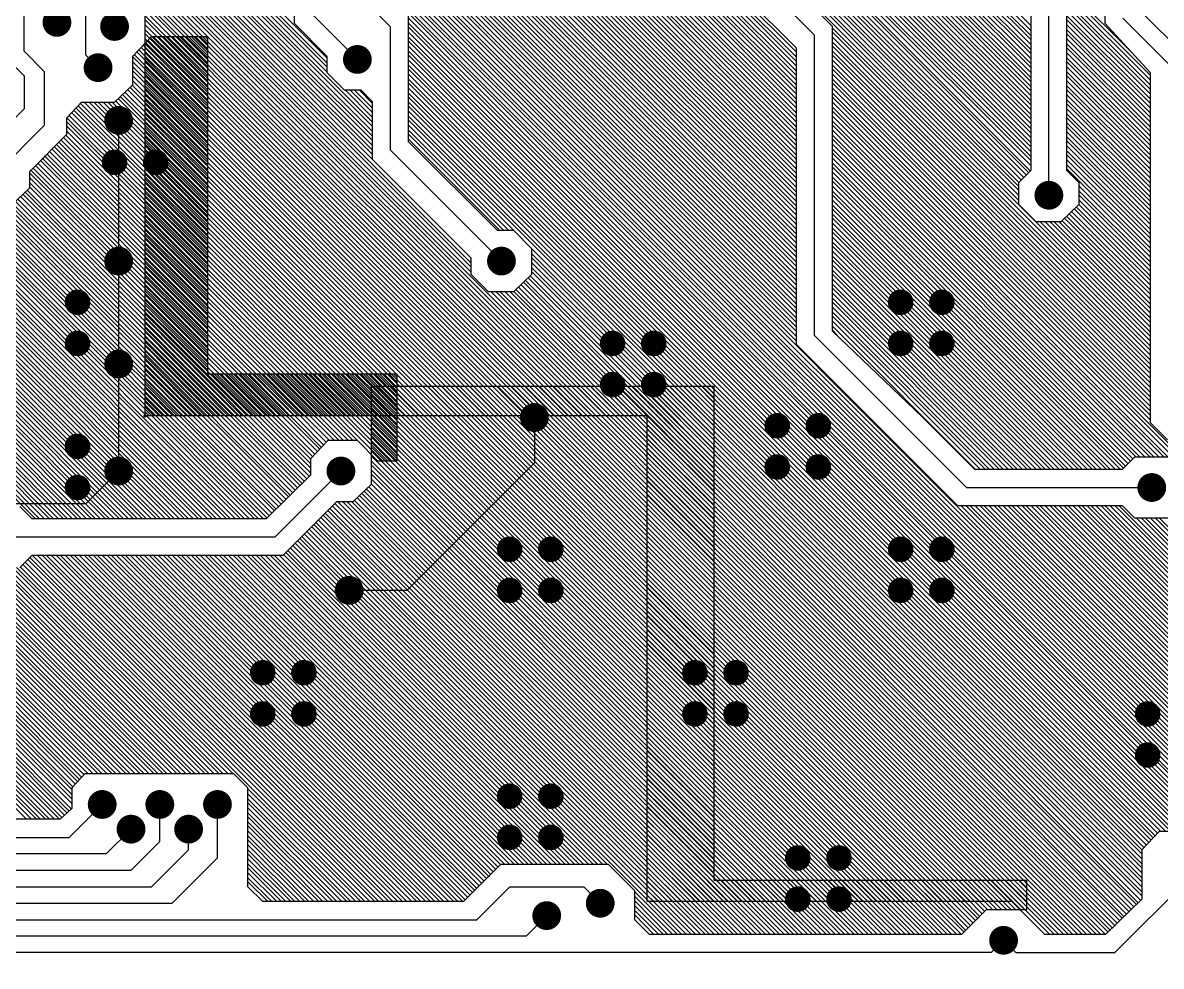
# Model space of a CAD drawing. Extents: x 295 to 953, y 10 to 290.
# Drawn here: x 774.6 to 832.5, y 114.5 to 162.5 of the extents above; entities that cross this region are included whole.
import ezdxf

# ---------------------------------------------------------------- set-up
doc = ezdxf.new("R2010")
doc.units = 0
doc.header["$LTSCALE"] = 5
doc.header["$MEASUREMENT"] = 0
doc.layers.get('0').update_dxf_attribs({"linetype": 'CONTINUOUS', "lineweight": 25})
doc.layers.add('ART02_PHO', color=2, linetype='CONTINUOUS')

msp = doc.modelspace()

# ---------------------------------------------------------------- linework, layer by layer
for points, const_width in [([(776.667, 162.533, -1), (775.933, 162.533, -1)], 0.733), ([(779.6, 162.324, -1), (778.867, 162.324, -1)], 0.733), ([(791.964, 160.648, -1), (791.23, 160.648, -1)], 0.733), ([(778.762, 160.228, -1), (778.029, 160.228, -1)], 0.733), ([(779.81, 157.546, -1), (779.077, 157.546, -1)], 0.733), ([(779.558, 155.409, -1), (778.909, 155.409, -1)], 0.65), ([(781.654, 155.409, -1), (781.004, 155.409, -1)], 0.65), ([(827.168, 153.732, -1), (826.435, 153.732, -1)], 0.733), ([(779.81, 150.38, -1), (779.077, 150.38, -1)], 0.733), ([(799.298, 150.38, -1), (798.565, 150.38, -1)], 0.733), ([(777.673, 148.284, -1), (777.023, 148.284, -1)], 0.65), ([(819.583, 148.284, -1), (818.933, 148.284, -1)], 0.65), ([(821.678, 148.284, -1), (821.028, 148.284, -1)], 0.65), ([(777.673, 146.189, -1), (777.023, 146.189, -1)], 0.65), ([(804.914, 146.189, -1), (804.264, 146.189, -1)], 0.65), ([(807.01, 146.189, -1), (806.36, 146.189, -1)], 0.65), ([(819.583, 146.189, -1), (818.933, 146.189, -1)], 0.65), ([(821.678, 146.189, -1), (821.028, 146.189, -1)], 0.65), ([(779.81, 145.141, -1), (779.077, 145.141, -1)], 0.733), ([(804.914, 144.093, -1), (804.264, 144.093, -1)], 0.65), ([(807.01, 144.093, -1), (806.36, 144.093, -1)], 0.65), ([(800.974, 142.417, -1), (800.241, 142.417, -1)], 0.733), ([(813.296, 141.998, -1), (812.646, 141.998, -1)], 0.65), ([(815.392, 141.998, -1), (814.742, 141.998, -1)], 0.65), ([(780.826, 142.501, -1), (780.742, 142.501, -1)], 0.0838), ([(777.673, 140.95, -1), (777.023, 140.95, -1)], 0.65), ([(779.81, 139.693, -1), (779.077, 139.693, -1)], 0.733), ([(791.126, 139.693, -1), (790.392, 139.693, -1)], 0.733), ([(813.296, 139.902, -1), (812.646, 139.902, -1)], 0.65), ([(815.392, 139.902, -1), (814.742, 139.902, -1)], 0.65), ([(790.885, 139.693, -1), (790.633, 139.693, -1)], 0.251), ([(777.673, 138.854, -1), (777.023, 138.854, -1)], 0.65), ([(832.407, 138.854, -1), (831.674, 138.854, -1)], 0.733), ([(799.675, 135.711, -1), (799.026, 135.711, -1)], 0.65), ([(801.771, 135.711, -1), (801.121, 135.711, -1)], 0.65), ([(819.583, 135.711, -1), (818.933, 135.711, -1)], 0.65), ([(821.678, 135.711, -1), (821.028, 135.711, -1)], 0.65), ([(791.545, 133.616, -1), (790.811, 133.616, -1)], 0.733), ([(799.675, 133.616, -1), (799.026, 133.616, -1)], 0.65), ([(801.771, 133.616, -1), (801.121, 133.616, -1)], 0.65), ([(819.583, 133.616, -1), (818.933, 133.616, -1)], 0.65), ([(821.678, 133.616, -1), (821.028, 133.616, -1)], 0.65), ([(787.102, 129.425, -1), (786.453, 129.425, -1)], 0.65), ([(789.198, 129.425, -1), (788.548, 129.425, -1)], 0.65), ([(809.105, 129.425, -1), (808.455, 129.425, -1)], 0.65), ([(811.201, 129.425, -1), (810.551, 129.425, -1)], 0.65), ([(787.102, 127.329, -1), (786.453, 127.329, -1)], 0.65), ([(789.198, 127.329, -1), (788.548, 127.329, -1)], 0.65), ([(809.105, 127.329, -1), (808.455, 127.329, -1)], 0.65), ([(811.201, 127.329, -1), (810.551, 127.329, -1)], 0.65), ([(832.156, 127.329, -1), (831.506, 127.329, -1)], 0.65), ([(832.156, 125.234, -1), (831.506, 125.234, -1)], 0.65), ([(799.675, 123.138, -1), (799.026, 123.138, -1)], 0.65), ([(801.771, 123.138, -1), (801.121, 123.138, -1)], 0.65), ([(778.972, 122.719, -1), (778.238, 122.719, -1)], 0.733), ([(781.905, 122.719, -1), (781.172, 122.719, -1)], 0.733), ([(784.839, 122.719, -1), (784.106, 122.719, -1)], 0.733), ([(780.439, 121.462, -1), (779.705, 121.462, -1)], 0.733), ([(783.372, 121.462, -1), (782.639, 121.462, -1)], 0.733), ([(799.675, 121.043, -1), (799.026, 121.043, -1)], 0.65), ([(801.771, 121.043, -1), (801.121, 121.043, -1)], 0.65), ([(814.344, 119.995, -1), (813.694, 119.995, -1)], 0.65), ([(816.439, 119.995, -1), (815.79, 119.995, -1)], 0.65), ([(804.327, 117.69, -1), (803.594, 117.69, -1)], 0.733), ([(814.344, 117.899, -1), (813.694, 117.899, -1)], 0.65), ([(816.439, 117.899, -1), (815.79, 117.899, -1)], 0.65), ([(801.603, 117.061, -1), (800.87, 117.061, -1)], 0.733), ([(824.863, 115.804, -1), (824.13, 115.804, -1)], 0.733)]:
    msp.add_lwpolyline(points, format="xyb", close=True, dxfattribs=dict(const_width=const_width))
at = {"layer": 'ART02_PHO', "color": 7}
for p, q in [((813.935, 158.636), (786.861, 185.71)), ((813.935, 158.887), (787.113, 185.71)), ((813.935, 159.139), (787.364, 185.71)), ((813.935, 159.348), (787.574, 185.71)), ((813.935, 159.6), (787.825, 185.71)), ((813.935, 159.851), (788.077, 185.71)), ((813.935, 160.061), (788.286, 185.71)), ((813.935, 160.312), (788.538, 185.71)), ((813.935, 160.564), (788.789, 185.71)), ((813.935, 160.773), (788.999, 185.71)), ((813.935, 161.025), (790.507, 184.452)), ((829.651, 179.256), (829.651, 162.492)), ((813.935, 158.426), (795.872, 176.49)), ((813.935, 158.175), (795.872, 176.238)), ((813.935, 157.923), (795.872, 175.987)), ((813.935, 157.714), (795.872, 175.777)), ((813.935, 157.001), (795.746, 175.148)), ((813.935, 157.462), (795.872, 175.526)), ((813.935, 157.211), (795.872, 175.274)), ((825.88, 162.366), (813.055, 175.19)), ((813.935, 155.786), (795.159, 174.562)), ((813.935, 156.037), (795.285, 174.687)), ((813.935, 156.289), (795.411, 174.813)), ((813.935, 156.498), (795.495, 174.939)), ((813.935, 156.75), (795.62, 175.023)), ((825.88, 162.114), (813.055, 174.939)), ((825.88, 161.863), (813.055, 174.687)), ((825.88, 161.653), (813.055, 174.478)), ((813.935, 152.266), (792.226, 173.933)), ((813.935, 152.475), (792.352, 174.059)), ((813.935, 152.727), (792.477, 174.184)), ((813.935, 152.978), (792.561, 174.31)), ((813.935, 153.188), (792.729, 174.394)), ((813.935, 153.439), (792.98, 174.394)), ((813.935, 153.69), (793.19, 174.394)), ((813.935, 153.9), (793.441, 174.394)), ((813.935, 154.151), (793.693, 174.394)), ((813.935, 154.403), (793.902, 174.394)), ((813.935, 154.613), (794.154, 174.394)), ((813.935, 154.864), (794.405, 174.394)), ((813.935, 155.074), (794.615, 174.394)), ((813.935, 155.325), (794.866, 174.394)), ((813.935, 155.576), (795.034, 174.436)), ((825.88, 161.402), (813.055, 174.226)), ((825.88, 161.15), (813.055, 173.975)), ((813.935, 152.014), (792.1, 173.807)), ((813.935, 151.763), (792.1, 173.598)), ((813.935, 151.553), (792.1, 173.388)), ((825.88, 160.941), (813.055, 173.765)), ((825.88, 160.689), (813.055, 173.514)), ((813.935, 151.302), (792.1, 173.137)), ((813.935, 151.05), (792.1, 172.885)), ((825.88, 160.438), (813.055, 173.262)), ((825.88, 160.228), (813.055, 173.053)), ((825.88, 159.977), (813.055, 172.801)), ((813.935, 150.841), (792.1, 172.676)), ((813.935, 150.589), (792.1, 172.424)), ((813.935, 150.338), (792.1, 172.173)), ((825.88, 159.726), (813.055, 172.55)), ((825.88, 159.516), (813.055, 172.34)), ((790.046, 160.731), (779.108, 171.67)), ((813.935, 150.128), (792.1, 171.963)), ((813.935, 149.877), (792.1, 171.712)), ((825.88, 159.265), (813.055, 172.089)), ((825.88, 159.055), (813.055, 171.879)), ((825.88, 158.804), (813.055, 171.628)), ((790.046, 160.48), (779.108, 171.418)), ((790.046, 160.27), (779.108, 171.209)), ((813.935, 149.625), (792.1, 171.46)), ((813.935, 149.416), (792.1, 171.251)), ((813.935, 149.164), (792.1, 170.999)), ((825.88, 158.552), (813.055, 171.377)), ((825.88, 158.342), (813.055, 171.167)), ((790.046, 160.019), (779.108, 170.957)), ((792.352, 157.462), (779.108, 170.706)), ((792.352, 157.253), (779.108, 170.496)), ((813.935, 148.913), (792.1, 170.748)), ((813.935, 148.703), (792.1, 170.538)), ((825.88, 158.091), (813.055, 170.915)), ((825.88, 157.84), (813.055, 170.664)), ((825.88, 157.63), (813.055, 170.454)), ((792.352, 157.001), (779.108, 170.245)), ((792.352, 156.75), (779.108, 169.993)), ((813.935, 148.452), (792.1, 170.287)), ((813.935, 148.2), (792.1, 170.035)), ((825.88, 157.379), (813.055, 170.203)), ((825.88, 157.127), (813.055, 169.952)), ((827.724, 154.99), (827.724, 169.868)), ((792.352, 156.54), (779.108, 169.784)), ((792.352, 156.289), (779.108, 169.532)), ((792.352, 156.037), (779.108, 169.281)), ((813.935, 147.991), (792.1, 169.826)), ((813.935, 147.739), (792.1, 169.574)), ((813.935, 147.488), (792.1, 169.323)), ((825.88, 156.918), (813.055, 169.742)), ((825.88, 156.666), (813.055, 169.491)), ((826.802, 153.732), (826.802, 169.449)), ((792.352, 155.828), (779.108, 169.071)), ((792.352, 155.576), (779.108, 168.82)), ((813.935, 147.278), (792.1, 169.113)), ((813.935, 147.027), (792.1, 168.862)), ((825.88, 156.415), (813.055, 169.239)), ((825.88, 156.205), (813.055, 169.03)), ((825.88, 155.954), (813.055, 168.778)), ((825.88, 168.778), (825.88, 154.99)), ((797.381, 150.296), (779.108, 168.569)), ((797.381, 150.086), (779.108, 168.359)), ((797.381, 149.835), (779.108, 168.108)), ((813.935, 146.817), (792.1, 168.652)), ((813.935, 146.566), (792.1, 168.401)), ((813.935, 146.314), (792.1, 168.149)), ((825.88, 155.702), (813.055, 168.527)), ((825.88, 155.493), (813.055, 168.317)), ((804.463, 142.501), (779.108, 167.856)), ((804.254, 142.501), (779.108, 167.647)), ((855.217, 104.782), (792.1, 167.94)), ((855.007, 104.782), (792.1, 167.688)), ((825.88, 155.241), (813.055, 168.066)), ((825.838, 154.99), (813.055, 167.814)), ((825.754, 154.906), (813.055, 167.605)), ((804.002, 142.501), (779.108, 167.395)), ((803.751, 142.501), (779.108, 167.144)), ((803.541, 142.501), (779.108, 166.934)), ((854.755, 104.782), (792.1, 167.437)), ((854.504, 104.782), (792.1, 167.227)), ((854.294, 104.782), (792.1, 166.976)), ((825.628, 154.78), (813.055, 167.353)), ((775.21, 137.262), (745.664, 166.766)), ((775.42, 137.262), (745.831, 166.85)), ((775.671, 137.262), (746.083, 166.85)), ((775.923, 137.262), (746.334, 166.85)), ((776.132, 137.262), (746.544, 166.85)), ((776.384, 137.262), (746.795, 166.85)), ((776.635, 137.262), (747.047, 166.85)), ((776.845, 137.262), (747.256, 166.85)), ((777.096, 137.262), (747.508, 166.85)), ((777.348, 137.262), (747.759, 166.85)), ((777.557, 137.262), (747.969, 166.85)), ((777.809, 137.262), (748.22, 166.85)), ((778.06, 137.262), (748.472, 166.85)), ((778.27, 137.262), (748.681, 166.85)), ((778.521, 137.262), (748.933, 166.85)), ((778.773, 137.262), (749.184, 166.85)), ((778.982, 137.262), (749.394, 166.85)), ((779.234, 137.262), (749.645, 166.85)), ((779.485, 137.262), (749.897, 166.85)), ((803.29, 142.501), (779.108, 166.683)), ((803.039, 142.501), (779.108, 166.431)), ((854.043, 104.782), (792.1, 166.724)), ((853.792, 104.782), (792.1, 166.515)), ((825.502, 154.654), (813.684, 166.473)), ((802.829, 142.501), (779.108, 166.222)), ((802.578, 142.501), (779.108, 165.97)), ((788.37, 166.305), (788.37, 162.492)), ((853.582, 104.782), (792.1, 166.263)), ((853.456, 104.656), (792.1, 166.012)), ((825.377, 154.529), (813.684, 166.263)), ((825.251, 154.403), (813.684, 166.012)), ((802.326, 142.501), (779.108, 165.719)), ((802.117, 142.501), (779.108, 165.509)), ((801.865, 142.501), (779.108, 165.258)), ((825.251, 154.193), (813.684, 165.761)), ((825.251, 153.984), (813.684, 165.551)), ((825.251, 153.732), (813.684, 165.3)), ((790.968, 164.629), (793.274, 162.324)), ((853.331, 104.53), (792.729, 165.174)), ((853.205, 104.404), (792.729, 164.922)), ((853.079, 104.279), (792.729, 164.671)), ((812.133, 164.629), (814.857, 161.905)), ((825.251, 153.481), (813.684, 165.048)), ((831.956, 146.566), (813.684, 164.839)), ((810.582, 164.587), (813.935, 161.234)), ((831.956, 146.314), (813.684, 164.587)), ((815.779, 162.324), (813.684, 164.419)), ((830.867, 161.15), (827.724, 164.294)), ((831.956, 159.851), (827.724, 164.084)), ((831.956, 159.6), (827.724, 163.833)), ((831.956, 159.348), (827.724, 163.581)), ((774.624, 161.067), (774.624, 163.162)), ((777.767, 160.857), (777.767, 163.372)), ((779.234, 162.324), (779.234, 163.372)), ((801.614, 142.501), (780.784, 163.372)), ((780.784, 142.501), (780.784, 163.372)), ((801.404, 142.501), (780.784, 163.12)), ((791.597, 160.648), (789.292, 162.953)), ((794.196, 156.457), (794.196, 163.162)), ((852.995, 104.195), (794.196, 162.995)), ((831.956, 159.139), (827.724, 163.372)), ((831.956, 158.887), (827.724, 163.12)), ((831.412, 163.162), (833.717, 160.857)), ((801.153, 142.501), (780.784, 162.869)), ((800.901, 142.501), (780.784, 162.659)), ((800.692, 142.501), (780.784, 162.408)), ((788.37, 162.492), (790.046, 160.815)), ((793.274, 162.324), (793.274, 156.037)), ((852.87, 104.069), (794.196, 162.743)), ((835.351, 121.336), (794.196, 162.492)), ((815.779, 146.817), (815.779, 162.324)), ((831.956, 158.636), (827.724, 162.869)), ((831.956, 158.426), (827.724, 162.659)), ((831.956, 158.175), (827.724, 162.408)), ((829.651, 162.492), (831.956, 159.977)), ((830.573, 162.743), (832.878, 160.438)), ((787.238, 137.555), (763.056, 161.737)), ((787.364, 137.681), (763.14, 161.863)), ((787.448, 137.765), (763.266, 161.989)), ((787.574, 137.89), (763.392, 162.072)), ((780.156, 160.815), (781.12, 161.821)), ((800.44, 142.501), (780.784, 162.156)), ((800.189, 142.501), (780.784, 161.947)), ((783.97, 158.845), (781.078, 161.737)), ((781.12, 161.821), (783.97, 161.821)), ((783.97, 159.097), (781.203, 161.821)), ((783.97, 159.306), (781.455, 161.821)), ((783.97, 159.558), (781.706, 161.821)), ((783.97, 159.809), (781.916, 161.821)), ((783.97, 160.019), (782.167, 161.821)), ((783.97, 160.27), (782.419, 161.821)), ((783.97, 160.48), (782.628, 161.821)), ((783.97, 160.731), (782.88, 161.821)), ((783.97, 160.983), (783.131, 161.821)), ((783.97, 161.192), (783.341, 161.821)), ((783.97, 161.444), (783.592, 161.821)), ((783.97, 161.695), (783.844, 161.821)), ((783.97, 161.821), (783.97, 144.638)), ((835.142, 121.336), (794.196, 162.282)), ((834.89, 121.336), (794.196, 162.031)), ((834.639, 121.336), (794.196, 161.779)), ((814.857, 161.905), (814.857, 146.608)), ((831.956, 146.063), (815.779, 162.24)), ((831.956, 145.853), (815.779, 162.031)), ((831.956, 145.602), (815.779, 161.779)), ((831.956, 157.923), (827.724, 162.156)), ((831.956, 157.714), (827.724, 161.947)), ((781.581, 137.262), (757.65, 161.192)), ((781.832, 137.262), (757.776, 161.318)), ((782.084, 137.262), (757.943, 161.402)), ((782.293, 137.262), (758.153, 161.402)), ((782.545, 137.262), (758.404, 161.402)), ((782.796, 137.262), (758.656, 161.402)), ((783.006, 137.262), (758.865, 161.402)), ((783.257, 137.262), (759.117, 161.402)), ((783.508, 137.262), (759.368, 161.402)), ((783.718, 137.262), (759.578, 161.402)), ((783.97, 137.262), (759.829, 161.402)), ((784.221, 137.262), (760.081, 161.402)), ((784.431, 137.262), (760.29, 161.402)), ((784.682, 137.262), (760.542, 161.402)), ((784.933, 137.262), (760.793, 161.402)), ((785.143, 137.262), (761.003, 161.402)), ((785.394, 137.262), (761.254, 161.402)), ((785.646, 137.262), (761.506, 161.402)), ((785.855, 137.262), (761.715, 161.402)), ((786.107, 137.262), (761.967, 161.402)), ((786.358, 137.262), (762.218, 161.402)), ((786.568, 137.262), (762.428, 161.402)), ((786.819, 137.262), (762.679, 161.402)), ((786.987, 137.304), (762.805, 161.486)), ((787.113, 137.429), (762.931, 161.611)), ((783.97, 157.672), (780.449, 161.15)), ((783.97, 157.881), (780.575, 161.276)), ((783.97, 158.133), (780.701, 161.36)), ((799.979, 142.501), (780.784, 161.695)), ((799.728, 142.501), (780.784, 161.444)), ((799.518, 142.501), (780.784, 161.234)), ((783.97, 158.384), (780.826, 161.486)), ((783.97, 158.594), (780.952, 161.611)), ((834.429, 121.336), (794.196, 161.57)), ((834.178, 121.336), (794.196, 161.318)), ((813.935, 161.234), (813.935, 146.147)), ((831.956, 145.35), (815.779, 161.528)), ((831.956, 145.141), (815.779, 161.318)), ((831.956, 157.462), (827.724, 161.695)), ((831.956, 157.211), (827.724, 161.444)), ((831.956, 157.001), (827.724, 161.234)), ((779.695, 137.262), (755.974, 160.983)), ((779.946, 137.262), (756.225, 160.983)), ((780.198, 137.262), (756.477, 160.983)), ((780.407, 137.262), (756.686, 160.983)), ((780.659, 137.262), (756.938, 160.983)), ((780.868, 137.262), (757.147, 160.983)), ((781.12, 137.262), (757.399, 160.983)), ((781.371, 137.262), (757.566, 161.067)), ((773.785, 160.648), (774.624, 159.809)), ((775.671, 160.019), (774.624, 161.067)), ((778.395, 160.228), (777.767, 160.857)), ((780.156, 159.348), (780.156, 160.815)), ((783.97, 156.959), (780.156, 160.773)), ((783.97, 157.169), (780.24, 160.899)), ((783.97, 157.42), (780.365, 161.025)), ((799.267, 142.501), (780.784, 160.983)), ((799.015, 142.501), (780.784, 160.731)), ((790.046, 160.815), (790.046, 159.977)), ((833.926, 121.336), (794.196, 161.067)), ((833.717, 121.336), (794.196, 160.857)), ((833.465, 121.336), (794.196, 160.606)), ((831.956, 144.889), (815.779, 161.067)), ((831.956, 144.68), (815.779, 160.857)), ((831.956, 144.428), (815.779, 160.606)), ((831.956, 156.75), (827.724, 160.983)), ((831.956, 156.498), (827.724, 160.731)), ((775.671, 157.295), (775.671, 160.019)), ((783.97, 156.708), (780.156, 160.522)), ((783.97, 156.457), (780.156, 160.27)), ((783.97, 156.247), (780.156, 160.061)), ((798.806, 142.501), (780.784, 160.522)), ((798.554, 142.501), (780.784, 160.27)), ((798.303, 142.501), (780.784, 160.019)), ((790.046, 159.977), (790.927, 159.097)), ((833.214, 121.336), (794.196, 160.354)), ((833.004, 121.336), (794.196, 160.145)), ((831.956, 144.177), (815.779, 160.354)), ((831.956, 143.967), (815.779, 160.145)), ((831.956, 156.289), (827.724, 160.522)), ((831.956, 156.037), (827.724, 160.27)), ((831.956, 155.786), (827.724, 160.019)), ((831.956, 159.977), (831.956, 142.165)), ((774.624, 159.809), (774.624, 158.133)), ((783.97, 155.996), (780.156, 159.809)), ((783.97, 155.744), (780.156, 159.558)), ((798.093, 142.501), (780.784, 159.809)), ((797.842, 142.501), (780.784, 159.558)), ((832.753, 121.336), (794.196, 159.893)), ((832.501, 121.336), (794.196, 159.642)), ((832.334, 121.252), (794.196, 159.432)), ((831.956, 143.716), (815.779, 159.893)), ((831.956, 143.464), (815.779, 159.642)), ((831.956, 143.255), (815.779, 159.432)), ((831.956, 155.576), (827.724, 159.809)), ((831.956, 155.325), (827.724, 159.558)), ((779.234, 158.468), (780.156, 159.348)), ((783.97, 154.571), (779.653, 158.845)), ((783.97, 154.822), (779.779, 158.971)), ((783.97, 155.032), (779.904, 159.097)), ((783.97, 155.283), (780.03, 159.223)), ((783.97, 155.535), (780.114, 159.348)), ((797.59, 142.501), (780.784, 159.306)), ((797.381, 142.501), (780.784, 159.097)), ((797.129, 142.501), (780.784, 158.845)), ((790.927, 159.097), (791.765, 159.097)), ((792.352, 157.714), (790.968, 159.097)), ((792.352, 157.965), (791.22, 159.097)), ((792.352, 158.175), (791.429, 159.097)), ((792.352, 158.426), (791.681, 159.097)), ((791.765, 159.097), (792.352, 158.51)), ((832.208, 121.126), (794.196, 159.181)), ((832.124, 121.001), (794.196, 158.929)), ((831.956, 143.003), (815.779, 159.181)), ((831.956, 142.752), (815.779, 158.929)), ((831.956, 155.074), (827.724, 159.306)), ((831.956, 154.864), (827.724, 159.097)), ((831.956, 154.613), (827.724, 158.845)), ((776.803, 157.672), (777.557, 158.468)), ((783.97, 151.721), (777.39, 158.259)), ((783.97, 151.972), (777.515, 158.384)), ((777.557, 158.468), (779.234, 158.468)), ((783.97, 152.224), (777.683, 158.468)), ((783.97, 152.433), (777.934, 158.468)), ((783.97, 152.685), (778.186, 158.468)), ((783.97, 152.894), (778.395, 158.468)), ((783.97, 153.146), (778.647, 158.468)), ((783.97, 153.397), (778.898, 158.468)), ((783.97, 153.607), (779.108, 158.468)), ((783.97, 153.858), (779.317, 158.51)), ((783.97, 154.11), (779.443, 158.636)), ((783.97, 154.319), (779.527, 158.762)), ((796.878, 142.501), (780.784, 158.594)), ((796.668, 142.501), (780.784, 158.384)), ((792.352, 158.51), (792.352, 155.576)), ((831.998, 120.917), (794.196, 158.72)), ((831.873, 120.791), (794.196, 158.468)), ((831.747, 120.665), (794.196, 158.259)), ((831.956, 142.542), (815.779, 158.72)), ((831.956, 142.291), (815.779, 158.468)), ((831.956, 154.361), (827.724, 158.594)), ((831.956, 154.151), (827.724, 158.384)), ((774.624, 158.133), (773.157, 156.666)), ((783.97, 150.547), (776.803, 157.672)), ((776.803, 156.834), (776.803, 157.672)), ((783.97, 150.799), (776.929, 157.798)), ((783.97, 151.008), (777.054, 157.923)), ((783.97, 151.26), (777.18, 158.049)), ((783.97, 151.511), (777.264, 158.175)), ((796.417, 142.501), (780.784, 158.133)), ((796.165, 142.501), (780.784, 157.881)), ((795.956, 142.501), (780.784, 157.672)), ((831.621, 120.54), (794.196, 158.007)), ((831.537, 120.414), (794.196, 157.756)), ((838.872, 135.124), (815.779, 158.217)), ((838.872, 134.915), (815.779, 158.007)), ((838.872, 134.663), (815.779, 157.756)), ((831.956, 153.9), (827.724, 158.133)), ((831.956, 153.649), (827.724, 157.881)), ((831.956, 153.439), (827.724, 157.672)), ((773.157, 154.78), (775.671, 157.295)), ((783.97, 150.296), (776.803, 157.462)), ((783.97, 150.086), (776.803, 157.253)), ((779.443, 157.546), (779.443, 150.38)), ((795.704, 142.501), (780.784, 157.42)), ((795.453, 142.501), (780.784, 157.169)), ((831.537, 120.204), (794.196, 157.546)), ((799.56, 151.93), (794.196, 157.295)), ((832.878, 140.405), (815.779, 157.504)), ((832.669, 140.405), (815.779, 157.295)), ((831.956, 153.188), (827.724, 157.42)), ((831.956, 152.978), (827.724, 157.211)), ((774.917, 154.948), (776.803, 156.834)), ((783.97, 149.122), (776.51, 156.54)), ((783.97, 149.374), (776.635, 156.666)), ((783.97, 149.583), (776.761, 156.792)), ((783.97, 149.835), (776.803, 157.001)), ((795.243, 142.501), (780.784, 156.959)), ((794.992, 142.501), (780.784, 156.708)), ((799.309, 151.93), (794.196, 157.043)), ((799.057, 151.93), (794.196, 156.834)), ((798.848, 151.93), (794.196, 156.582)), ((832.417, 140.405), (815.779, 157.043)), ((832.166, 140.405), (815.779, 156.792)), ((831.956, 140.405), (815.779, 156.582)), ((831.956, 152.727), (827.724, 156.959)), ((831.956, 152.475), (827.724, 156.708)), ((831.956, 152.266), (827.724, 156.498)), ((783.97, 147.949), (775.923, 155.954)), ((783.97, 148.158), (776.049, 156.079)), ((783.97, 148.41), (776.174, 156.205)), ((783.97, 148.661), (776.258, 156.331)), ((783.97, 148.871), (776.384, 156.457)), ((794.74, 142.501), (780.784, 156.457)), ((794.531, 142.501), (780.784, 156.247)), ((794.279, 142.501), (780.784, 155.996)), ((793.274, 156.037), (798.931, 150.38)), ((798.722, 151.93), (794.196, 156.457)), ((831.705, 140.405), (815.779, 156.331)), ((831.454, 140.405), (815.779, 156.079)), ((831.956, 152.014), (827.724, 156.247)), ((831.956, 151.763), (827.724, 155.996)), ((783.97, 146.733), (775.336, 155.367)), ((783.97, 146.985), (775.462, 155.493)), ((783.97, 147.236), (775.546, 155.618)), ((783.97, 147.446), (775.671, 155.744)), ((783.97, 147.697), (775.797, 155.828)), ((794.028, 142.501), (780.784, 155.786)), ((793.818, 142.501), (780.784, 155.535)), ((792.352, 155.576), (797.381, 150.547)), ((831.244, 140.405), (815.779, 155.87)), ((831.076, 140.321), (815.779, 155.618)), ((830.951, 140.195), (815.779, 155.367)), ((831.956, 151.553), (827.724, 155.786)), ((831.956, 151.302), (827.724, 155.535)), ((774.917, 154.11), (774.917, 154.948)), ((783.97, 145.811), (774.917, 154.864)), ((783.97, 146.021), (774.959, 155.032)), ((783.97, 146.272), (775.085, 155.115)), ((783.97, 146.524), (775.21, 155.241)), ((793.567, 142.501), (780.784, 155.283)), ((793.315, 142.501), (780.784, 155.074)), ((793.106, 142.501), (780.784, 154.822)), ((830.825, 140.07), (815.779, 155.157)), ((830.699, 139.944), (815.779, 154.906)), ((825.88, 154.99), (825.251, 154.361)), ((831.956, 151.05), (827.724, 155.283)), ((831.956, 150.841), (827.724, 155.074)), ((828.352, 154.361), (827.724, 154.99)), ((783.97, 145.56), (774.917, 154.613)), ((783.97, 145.308), (774.917, 154.361)), ((792.854, 142.501), (780.784, 154.571)), ((792.603, 142.501), (780.784, 154.361)), ((830.615, 139.818), (815.779, 154.654)), ((830.448, 139.776), (815.779, 154.445)), ((830.196, 139.776), (815.779, 154.193)), ((825.251, 154.361), (825.251, 153.271)), ((828.352, 153.271), (828.352, 154.361)), ((831.956, 150.589), (828.352, 154.193)), ((773.995, 153.229), (774.917, 154.11)), ((788.873, 139.19), (774.456, 153.649)), ((788.999, 139.315), (774.582, 153.774)), ((789.124, 139.441), (774.665, 153.9)), ((783.97, 144.847), (774.791, 153.984)), ((783.97, 145.099), (774.917, 154.151)), ((792.393, 142.501), (780.784, 154.11)), ((792.142, 142.501), (780.784, 153.858)), ((791.89, 142.501), (780.784, 153.649)), ((829.945, 139.776), (815.779, 153.942)), ((829.735, 139.776), (815.779, 153.732)), ((831.956, 150.338), (828.352, 153.942)), ((831.956, 150.128), (828.352, 153.732)), ((787.699, 138.016), (772.486, 153.229)), ((787.825, 138.142), (772.738, 153.229)), ((787.951, 138.268), (772.989, 153.229)), ((788.077, 138.393), (773.199, 153.229)), ((788.161, 138.477), (773.45, 153.229)), ((788.286, 138.603), (773.702, 153.229)), ((788.412, 138.729), (773.911, 153.229)), ((788.538, 138.854), (774.079, 153.271)), ((788.663, 138.98), (774.204, 153.397)), ((788.789, 139.064), (774.33, 153.523)), ((791.681, 142.501), (780.784, 153.397)), ((791.429, 142.501), (780.784, 153.146)), ((829.484, 139.776), (815.779, 153.481)), ((829.232, 139.776), (815.779, 153.229)), ((829.023, 139.776), (815.779, 153.02)), ((825.251, 153.271), (826.131, 152.391)), ((827.43, 152.391), (828.352, 153.271)), ((831.956, 149.164), (828.101, 153.02)), ((831.956, 149.416), (828.185, 153.146)), ((831.956, 149.625), (828.31, 153.271)), ((831.956, 149.877), (828.352, 153.481)), ((791.22, 142.501), (780.784, 152.936)), ((790.968, 142.501), (780.784, 152.685)), ((828.771, 139.776), (815.779, 152.768)), ((828.52, 139.776), (815.779, 152.559)), ((831.956, 148.2), (827.598, 152.559)), ((831.956, 148.452), (827.724, 152.643)), ((831.956, 148.703), (827.849, 152.768)), ((831.956, 148.913), (827.975, 152.894)), ((790.717, 142.501), (780.784, 152.433)), ((790.507, 142.501), (780.784, 152.224)), ((790.256, 142.501), (780.784, 151.972)), ((799.56, 151.93), (798.722, 151.93)), ((800.482, 151.008), (799.56, 151.93)), ((828.31, 139.776), (815.779, 152.307)), ((828.059, 139.776), (815.779, 152.056)), ((826.131, 152.391), (827.43, 152.391)), ((831.956, 146.775), (826.341, 152.391)), ((831.956, 147.027), (826.592, 152.391)), ((831.956, 147.278), (826.843, 152.391)), ((831.956, 147.488), (827.053, 152.391)), ((831.956, 147.739), (827.304, 152.391)), ((831.956, 147.991), (827.472, 152.433)), ((790.005, 142.501), (780.784, 151.721)), ((789.795, 142.501), (780.784, 151.511)), ((827.807, 139.776), (815.779, 151.846)), ((827.598, 139.776), (815.779, 151.595)), ((827.346, 139.776), (815.779, 151.344)), ((789.544, 142.501), (780.784, 151.26)), ((789.292, 142.501), (780.784, 151.008)), ((789.083, 142.501), (780.784, 150.799)), ((831.537, 119.953), (800.482, 151.008)), ((800.482, 149.709), (800.482, 151.008)), ((831.537, 119.701), (800.482, 150.757)), ((827.095, 139.776), (815.779, 151.134)), ((826.885, 139.776), (815.779, 150.883)), ((779.443, 150.38), (779.443, 145.141)), ((788.831, 142.501), (780.784, 150.547)), ((788.58, 142.501), (780.784, 150.296)), ((797.381, 150.547), (797.381, 149.709)), ((831.537, 119.492), (800.482, 150.547)), ((831.537, 119.24), (800.482, 150.296)), ((826.634, 139.776), (815.779, 150.631)), ((826.424, 139.776), (815.779, 150.422)), ((826.173, 139.776), (815.779, 150.17)), ((788.37, 142.501), (780.784, 150.086)), ((788.119, 142.501), (780.784, 149.835)), ((787.867, 142.501), (780.784, 149.583)), ((797.381, 149.709), (798.261, 148.829)), ((799.56, 148.829), (800.482, 149.709)), ((831.537, 118.277), (800.272, 149.541)), ((831.537, 118.528), (800.398, 149.625)), ((831.537, 118.989), (800.482, 150.044)), ((831.537, 118.779), (800.482, 149.835)), ((825.921, 139.776), (815.779, 149.919)), ((825.712, 139.776), (815.779, 149.709)), ((787.658, 142.501), (780.784, 149.374)), ((787.406, 142.501), (780.784, 149.122)), ((831.244, 117.648), (799.811, 149.038)), ((831.328, 117.732), (799.937, 149.164)), ((831.454, 117.857), (800.063, 149.29)), ((831.537, 118.067), (800.147, 149.416)), ((825.46, 139.776), (815.779, 149.458)), ((825.209, 139.776), (815.779, 149.206)), ((824.999, 139.776), (815.779, 148.997)), ((787.155, 142.501), (780.784, 148.871)), ((786.945, 142.501), (780.784, 148.661)), ((786.694, 142.501), (780.784, 148.41)), ((798.261, 148.829), (799.56, 148.829)), ((804.715, 142.501), (798.387, 148.829)), ((804.966, 142.501), (798.638, 148.829)), ((805.176, 142.501), (798.848, 148.829)), ((805.427, 142.501), (799.099, 148.829)), ((805.679, 142.501), (799.35, 148.829)), ((805.888, 142.501), (799.56, 148.829)), ((806.14, 142.501), (799.686, 148.913)), ((824.748, 139.776), (815.779, 148.745)), ((824.496, 139.776), (815.779, 148.494)), ((786.442, 142.501), (780.784, 148.158)), ((786.233, 142.501), (780.784, 147.949)), ((824.287, 139.776), (815.779, 148.284)), ((824.035, 139.776), (815.779, 148.033)), ((785.981, 142.501), (780.784, 147.697)), ((785.73, 142.501), (780.784, 147.488)), ((785.52, 142.501), (780.784, 147.236)), ((823.784, 139.776), (815.779, 147.781)), ((823.574, 139.776), (815.779, 147.572)), ((823.323, 139.776), (815.779, 147.32)), ((785.269, 142.501), (780.784, 146.985)), ((785.017, 142.501), (780.784, 146.775)), ((823.072, 139.776), (815.779, 147.069)), ((816.031, 146.608), (815.779, 146.859)), ((820.347, 142.459), (815.779, 146.817)), ((784.808, 142.501), (780.784, 146.524)), ((784.556, 142.501), (780.784, 146.272)), ((813.935, 146.147), (822.15, 137.932)), ((814.857, 146.608), (822.611, 138.854)), ((784.305, 142.501), (780.784, 146.063)), ((784.095, 142.501), (780.784, 145.811)), ((783.844, 142.501), (780.784, 145.56)), ((779.443, 145.141), (779.443, 139.693)), ((783.634, 142.501), (780.784, 145.35)), ((783.383, 142.501), (780.784, 145.099)), ((783.131, 142.501), (780.784, 144.847)), ((782.922, 142.501), (780.784, 144.638)), ((782.67, 142.501), (780.784, 144.386)), ((783.97, 144.638), (793.609, 144.638)), ((789.208, 139.609), (784.179, 144.638)), ((789.208, 139.86), (784.431, 144.638)), ((789.208, 140.07), (784.64, 144.638)), ((789.208, 140.321), (784.892, 144.638)), ((789.292, 140.447), (785.143, 144.638)), ((789.418, 140.573), (785.353, 144.638)), ((789.544, 140.698), (785.604, 144.638)), ((789.669, 140.824), (785.855, 144.638)), ((789.753, 140.908), (786.065, 144.638)), ((789.879, 141.034), (786.316, 144.638)), ((790.005, 141.159), (786.568, 144.638)), ((790.172, 141.243), (786.777, 144.638)), ((790.424, 141.243), (787.029, 144.638)), ((790.675, 141.243), (787.28, 144.638)), ((790.885, 141.243), (787.49, 144.638)), ((791.136, 141.243), (787.741, 144.638)), ((791.388, 141.243), (787.993, 144.638)), ((791.597, 141.243), (788.202, 144.638)), ((792.896, 140.195), (788.454, 144.638)), ((793.148, 140.195), (788.705, 144.638)), ((793.357, 140.195), (788.915, 144.638)), ((793.609, 140.195), (789.166, 144.638)), ((793.609, 140.447), (789.376, 144.638)), ((793.609, 140.656), (789.627, 144.638)), ((793.609, 140.908), (789.879, 144.638)), ((793.609, 141.159), (790.088, 144.638)), ((793.609, 141.369), (790.34, 144.638)), ((793.609, 141.62), (790.591, 144.638)), ((793.609, 141.872), (790.801, 144.638)), ((793.609, 142.081), (791.052, 144.638)), ((793.609, 142.333), (791.304, 144.638)), ((793.609, 142.584), (791.513, 144.638)), ((793.609, 142.794), (791.765, 144.638)), ((793.609, 143.045), (792.016, 144.638)), ((793.609, 143.255), (792.226, 144.638)), ((793.609, 143.506), (792.477, 144.638)), ((793.609, 143.758), (792.729, 144.638)), ((793.609, 143.967), (792.938, 144.638)), ((793.609, 144.219), (793.19, 144.638)), ((793.609, 144.47), (793.441, 144.638)), ((793.609, 144.638), (793.609, 140.195)), ((782.419, 142.501), (780.784, 144.135)), ((782.209, 142.501), (780.784, 143.925)), ((809.744, 126.575), (792.31, 144.009)), ((792.31, 139.022), (792.31, 144.009)), ((792.31, 144.009), (809.744, 144.009)), ((809.744, 126.323), (792.31, 143.758)), ((809.744, 126.826), (792.561, 144.009)), ((809.744, 127.036), (792.771, 144.009)), ((809.744, 127.287), (793.022, 144.009)), ((809.744, 127.539), (793.274, 144.009)), ((809.744, 127.748), (793.483, 144.009)), ((809.744, 128), (793.735, 144.009)), ((809.744, 128.251), (793.944, 144.009)), ((809.744, 128.461), (794.196, 144.009)), ((809.744, 128.712), (794.447, 144.009)), ((809.744, 128.964), (794.657, 144.009)), ((809.744, 129.173), (794.908, 144.009)), ((809.744, 129.425), (795.159, 144.009)), ((809.744, 129.676), (795.369, 144.009)), ((809.744, 129.886), (795.62, 144.009)), ((809.744, 130.137), (795.872, 144.009)), ((809.744, 130.389), (796.081, 144.009)), ((809.744, 130.598), (796.333, 144.009)), ((809.744, 130.85), (796.584, 144.009)), ((809.744, 131.059), (796.794, 144.009)), ((809.744, 131.311), (797.045, 144.009)), ((809.744, 131.562), (797.297, 144.009)), ((809.744, 131.772), (797.506, 144.009)), ((809.744, 132.023), (797.758, 144.009)), ((809.744, 132.274), (798.009, 144.009)), ((809.744, 132.484), (798.219, 144.009)), ((809.744, 132.735), (798.47, 144.009)), ((809.744, 132.987), (798.722, 144.009)), ((809.744, 133.196), (798.931, 144.009)), ((809.744, 133.448), (799.183, 144.009)), ((809.744, 133.699), (799.434, 144.009)), ((809.744, 133.909), (799.644, 144.009)), ((809.744, 134.16), (799.895, 144.009)), ((809.744, 134.412), (800.147, 144.009)), ((809.744, 134.621), (800.356, 144.009)), ((809.744, 134.873), (800.608, 144.009)), ((809.744, 135.124), (800.859, 144.009)), ((809.744, 135.334), (801.069, 144.009)), ((809.744, 135.585), (801.32, 144.009)), ((809.744, 135.837), (801.572, 144.009)), ((809.744, 136.046), (801.781, 144.009)), ((809.744, 136.298), (802.033, 144.009)), ((809.744, 136.549), (802.242, 144.009)), ((809.744, 136.759), (802.494, 144.009)), ((809.744, 137.01), (802.745, 144.009)), ((809.744, 137.262), (802.955, 144.009)), ((809.744, 137.471), (803.206, 144.009)), ((809.744, 137.723), (803.458, 144.009)), ((809.744, 137.974), (803.667, 144.009)), ((809.744, 138.184), (803.919, 144.009)), ((809.744, 138.435), (804.17, 144.009)), ((809.744, 138.687), (804.38, 144.009)), ((809.744, 138.896), (804.631, 144.009)), ((809.744, 139.148), (804.883, 144.009)), ((809.744, 139.357), (805.092, 144.009)), ((809.744, 139.609), (805.344, 144.009)), ((809.744, 139.86), (805.595, 144.009)), ((809.744, 140.07), (805.805, 144.009)), ((809.744, 140.321), (806.056, 144.009)), ((809.744, 140.573), (806.308, 144.009)), ((809.744, 140.782), (806.517, 144.009)), ((809.744, 141.034), (806.769, 144.009)), ((809.744, 141.285), (807.02, 144.009)), ((809.744, 141.495), (807.23, 144.009)), ((809.744, 141.746), (807.481, 144.009)), ((809.744, 141.998), (807.732, 144.009)), ((809.744, 142.207), (807.942, 144.009)), ((809.744, 142.459), (808.193, 144.009)), ((809.744, 142.71), (808.445, 144.009)), ((809.744, 142.92), (808.654, 144.009)), ((809.744, 143.171), (808.906, 144.009)), ((809.744, 143.423), (809.157, 144.009)), ((809.744, 143.632), (809.367, 144.009)), ((809.744, 143.884), (809.618, 144.009)), ((809.744, 144.009), (809.744, 118.863)), ((781.958, 142.501), (780.784, 143.674)), ((781.706, 142.501), (780.784, 143.423)), ((781.497, 142.501), (780.784, 143.213)), ((809.744, 126.114), (792.31, 143.548)), ((809.744, 125.862), (792.31, 143.297)), ((781.245, 142.501), (780.784, 142.962)), ((780.994, 142.501), (780.784, 142.71)), ((809.744, 125.611), (792.31, 143.045)), ((809.744, 125.401), (792.31, 142.836)), ((806.349, 142.501), (780.784, 142.501)), ((809.744, 125.15), (792.31, 142.584)), ((809.744, 124.898), (792.31, 142.333)), ((809.744, 124.689), (792.31, 142.123)), ((800.608, 142.417), (800.608, 140.112)), ((806.349, 117.774), (806.349, 142.501)), ((831.118, 117.522), (806.349, 142.291)), ((830.993, 117.396), (806.349, 142.04)), ((823.03, 139.776), (820.347, 142.459)), ((831.956, 142.165), (832.837, 141.285)), ((809.744, 124.437), (792.31, 141.872)), ((809.744, 124.186), (792.31, 141.62)), ((830.867, 117.271), (806.349, 141.83)), ((830.741, 117.145), (806.349, 141.578)), ((790.088, 141.243), (789.208, 140.321)), ((791.597, 141.243), (790.088, 141.243)), ((792.645, 140.195), (791.597, 141.243)), ((809.744, 123.976), (792.31, 141.411)), ((809.744, 123.725), (792.31, 141.159)), ((809.744, 123.473), (792.31, 140.908)), ((830.615, 117.019), (806.349, 141.327)), ((830.532, 116.935), (806.349, 141.117)), ((830.406, 116.81), (806.349, 140.866)), ((789.208, 140.321), (789.208, 139.483)), ((809.744, 123.264), (792.31, 140.698)), ((809.744, 123.012), (792.31, 140.447)), ((830.28, 116.684), (806.349, 140.615)), ((830.154, 116.558), (806.349, 140.405)), ((831.16, 140.405), (830.532, 139.776)), ((832.878, 140.405), (831.16, 140.405)), ((779.443, 139.693), (777.767, 138.016)), ((790.759, 139.693), (787.406, 136.34)), ((809.744, 122.761), (792.31, 140.195)), ((809.744, 122.551), (792.31, 139.986)), ((809.744, 122.3), (792.31, 139.734)), ((793.609, 140.195), (792.645, 140.195)), ((800.608, 140.112), (794.112, 133.616)), ((830.029, 116.432), (806.349, 140.154)), ((829.945, 116.307), (806.349, 139.902)), ((829.819, 116.223), (806.349, 139.693)), ((830.532, 139.776), (823.03, 139.776)), ((789.208, 139.483), (786.945, 137.262)), ((809.744, 122.09), (792.31, 139.525)), ((809.744, 121.839), (792.31, 139.273)), ((829.693, 116.097), (806.349, 139.441)), ((829.442, 116.097), (806.349, 139.19)), ((791.388, 138.142), (792.31, 139.022)), ((809.744, 120.665), (791.807, 138.561)), ((809.744, 120.875), (791.932, 138.687)), ((809.744, 121.126), (792.058, 138.771)), ((809.744, 121.378), (792.184, 138.896)), ((809.744, 121.587), (792.31, 139.022)), ((829.232, 116.097), (806.349, 138.98)), ((828.981, 116.097), (806.349, 138.729)), ((822.611, 138.854), (832.04, 138.854)), ((777.767, 138.016), (771.69, 138.016)), ((787.825, 135.418), (790.549, 138.142)), ((812.384, 116.097), (790.466, 138.016)), ((790.549, 138.142), (791.388, 138.142)), ((809.744, 118.989), (790.591, 138.142)), ((809.744, 119.24), (790.843, 138.142)), ((809.744, 119.45), (791.052, 138.142)), ((809.744, 119.701), (791.304, 138.142)), ((809.744, 119.953), (791.471, 138.184)), ((809.744, 120.162), (791.597, 138.31)), ((809.744, 120.414), (791.723, 138.435)), ((828.729, 116.097), (806.349, 138.477)), ((828.52, 116.097), (806.349, 138.268)), ((828.268, 116.097), (806.349, 138.016)), ((775.043, 137.262), (774.414, 137.89)), ((811.211, 116.097), (789.879, 137.429)), ((811.462, 116.097), (789.963, 137.555)), ((811.672, 116.097), (790.088, 137.681)), ((811.923, 116.097), (790.214, 137.765)), ((812.175, 116.097), (790.34, 137.89)), ((828.017, 116.097), (806.349, 137.807)), ((827.807, 116.097), (806.349, 137.555)), ((822.15, 137.932), (830.532, 137.932)), ((855.468, 104.782), (822.317, 137.932)), ((855.719, 104.782), (822.569, 137.932)), ((855.929, 104.782), (822.778, 137.932)), ((856.18, 104.782), (823.03, 137.932)), ((856.432, 104.782), (823.281, 137.932)), ((856.641, 104.782), (823.491, 137.932)), ((856.893, 104.782), (823.742, 137.932)), ((857.144, 104.782), (823.994, 137.932)), ((857.354, 104.782), (824.203, 137.932)), ((857.605, 104.782), (824.455, 137.932)), ((857.857, 104.782), (824.706, 137.932)), ((858.066, 104.782), (824.916, 137.932)), ((858.318, 104.782), (825.167, 137.932)), ((858.569, 104.782), (825.418, 137.932)), ((858.779, 104.782), (825.628, 137.932)), ((859.03, 104.782), (825.88, 137.932)), ((859.282, 104.782), (826.131, 137.932)), ((859.491, 104.782), (826.341, 137.932)), ((859.743, 104.782), (826.592, 137.932)), ((859.994, 104.782), (826.843, 137.932)), ((860.204, 104.782), (827.053, 137.932)), ((860.455, 104.782), (827.304, 137.932)), ((860.707, 104.782), (827.556, 137.932)), ((860.916, 104.782), (827.765, 137.932)), ((861.168, 104.782), (828.017, 137.932)), ((861.419, 104.782), (828.268, 137.932)), ((861.629, 104.782), (828.478, 137.932)), ((861.88, 104.782), (828.729, 137.932)), ((862.09, 104.782), (828.939, 137.932)), ((862.257, 104.865), (829.19, 137.932)), ((862.383, 104.991), (829.442, 137.932)), ((862.509, 105.117), (829.651, 137.932)), ((862.593, 105.201), (829.903, 137.932)), ((862.718, 105.326), (830.154, 137.932)), ((862.844, 105.452), (830.364, 137.932)), ((830.532, 137.932), (831.16, 137.304)), ((786.945, 137.262), (775.043, 137.262)), ((810.038, 116.097), (789.292, 136.843)), ((810.247, 116.097), (789.376, 136.968)), ((810.499, 116.097), (789.502, 137.052)), ((810.75, 116.097), (789.627, 137.178)), ((810.96, 116.097), (789.753, 137.304)), ((827.556, 116.097), (806.349, 137.304)), ((827.304, 116.097), (806.349, 137.094)), ((827.095, 116.097), (806.349, 136.843)), ((831.16, 137.304), (832.878, 137.304)), ((862.97, 105.578), (831.244, 137.304)), ((863.096, 105.704), (831.495, 137.304)), ((863.221, 105.787), (831.705, 137.304)), ((863.305, 105.913), (831.956, 137.304)), ((863.431, 106.039), (832.208, 137.304)), ((863.557, 106.165), (832.417, 137.304)), ((773.366, 136.34), (787.406, 136.34)), ((808.822, 116.097), (788.663, 136.256)), ((809.074, 116.097), (788.789, 136.34)), ((809.325, 116.097), (788.915, 136.465)), ((809.535, 116.097), (789.041, 136.591)), ((809.786, 116.097), (789.166, 136.717)), ((826.843, 116.097), (806.349, 136.591)), ((826.592, 116.097), (806.349, 136.382)), ((804.338, 119.66), (788.202, 135.753)), ((808.11, 116.097), (788.328, 135.879)), ((808.361, 116.097), (788.454, 136.004)), ((808.613, 116.097), (788.58, 136.13)), ((824.706, 117.774), (806.349, 136.13)), ((824.455, 117.774), (806.349, 135.879)), ((824.245, 117.774), (806.349, 135.669)), ((774.749, 121.965), (761.296, 135.418)), ((775.001, 121.965), (761.548, 135.418)), ((775.252, 121.965), (761.799, 135.418)), ((775.462, 121.965), (762.009, 135.418)), ((775.713, 121.965), (762.26, 135.418)), ((775.923, 121.965), (762.47, 135.418)), ((776.174, 121.965), (762.721, 135.418)), ((776.426, 121.965), (762.973, 135.418)), ((776.551, 122.048), (763.182, 135.418)), ((776.677, 122.174), (763.434, 135.418)), ((776.803, 122.3), (763.685, 135.418)), ((776.929, 122.384), (763.895, 135.418)), ((777.012, 122.509), (764.146, 135.418)), ((777.054, 122.761), (764.398, 135.418)), ((777.054, 123.012), (764.607, 135.418)), ((777.054, 123.222), (764.859, 135.418)), ((777.054, 123.473), (765.11, 135.418)), ((777.096, 123.641), (765.32, 135.418)), ((777.222, 123.767), (765.571, 135.418)), ((777.348, 123.892), (765.822, 135.418)), ((777.473, 123.976), (766.032, 135.418)), ((777.557, 124.102), (766.283, 135.418)), ((777.683, 124.228), (766.535, 135.418)), ((777.893, 124.27), (766.744, 135.418)), ((778.144, 124.27), (766.996, 135.418)), ((778.395, 124.27), (767.247, 135.418)), ((778.605, 124.27), (767.457, 135.418)), ((778.856, 124.27), (767.708, 135.418)), ((779.108, 124.27), (767.96, 135.418)), ((779.317, 124.27), (768.169, 135.418)), ((779.569, 124.27), (768.421, 135.418)), ((779.82, 124.27), (768.672, 135.418)), ((780.03, 124.27), (768.882, 135.418)), ((780.281, 124.27), (769.133, 135.418)), ((780.533, 124.27), (769.385, 135.418)), ((780.742, 124.27), (769.594, 135.418)), ((780.994, 124.27), (769.846, 135.418)), ((781.245, 124.27), (770.097, 135.418)), ((781.455, 124.27), (770.307, 135.418)), ((781.706, 124.27), (770.558, 135.418)), ((781.916, 124.27), (770.768, 135.418)), ((782.167, 124.27), (771.019, 135.418)), ((782.419, 124.27), (771.271, 135.418)), ((782.628, 124.27), (771.48, 135.418)), ((774.414, 134.789), (775.043, 135.418)), ((792.226, 117.774), (774.833, 135.166)), ((792.477, 117.774), (774.917, 135.292)), ((792.687, 117.774), (775.043, 135.418)), ((775.043, 135.418), (787.825, 135.418)), ((792.938, 117.774), (775.294, 135.418)), ((793.19, 117.774), (775.546, 135.418)), ((793.399, 117.774), (775.755, 135.418)), ((793.651, 117.774), (776.007, 135.418)), ((793.902, 117.774), (776.258, 135.418)), ((794.112, 117.774), (776.468, 135.418)), ((794.363, 117.774), (776.719, 135.418)), ((794.615, 117.774), (776.971, 135.418)), ((794.824, 117.774), (777.18, 135.418)), ((795.076, 117.774), (777.432, 135.418)), ((795.327, 117.774), (777.683, 135.418)), ((795.537, 117.774), (777.893, 135.418)), ((795.788, 117.774), (778.144, 135.418)), ((795.998, 117.774), (778.354, 135.418)), ((796.249, 117.774), (778.605, 135.418)), ((796.501, 117.774), (778.856, 135.418)), ((796.71, 117.774), (779.066, 135.418)), ((796.962, 117.774), (779.317, 135.418)), ((797.087, 117.857), (779.569, 135.418)), ((797.213, 117.983), (779.779, 135.418)), ((797.339, 118.109), (780.03, 135.418)), ((797.465, 118.235), (780.281, 135.418)), ((797.59, 118.318), (780.491, 135.418)), ((797.674, 118.444), (780.742, 135.418)), ((797.8, 118.57), (780.994, 135.418)), ((797.926, 118.696), (781.203, 135.418)), ((798.051, 118.821), (781.455, 135.418)), ((798.177, 118.947), (781.706, 135.418)), ((798.303, 119.031), (781.916, 135.418)), ((798.387, 119.157), (782.167, 135.418)), ((798.512, 119.282), (782.419, 135.418)), ((798.638, 119.408), (782.628, 135.418)), ((798.764, 119.534), (782.88, 135.418)), ((798.889, 119.66), (783.131, 135.418)), ((799.099, 119.66), (783.341, 135.418)), ((799.35, 119.66), (783.592, 135.418)), ((799.602, 119.66), (783.844, 135.418)), ((799.811, 119.66), (784.053, 135.418)), ((800.063, 119.66), (784.305, 135.418)), ((800.314, 119.66), (784.556, 135.418)), ((800.524, 119.66), (784.766, 135.418)), ((800.775, 119.66), (785.017, 135.418)), ((801.027, 119.66), (785.269, 135.418)), ((801.236, 119.66), (785.478, 135.418)), ((801.488, 119.66), (785.73, 135.418)), ((801.739, 119.66), (785.981, 135.418)), ((801.949, 119.66), (786.191, 135.418)), ((802.2, 119.66), (786.442, 135.418)), ((802.41, 119.66), (786.652, 135.418)), ((802.661, 119.66), (786.903, 135.418)), ((802.913, 119.66), (787.155, 135.418)), ((803.122, 119.66), (787.364, 135.418)), ((803.374, 119.66), (787.616, 135.418)), ((803.625, 119.66), (787.867, 135.418)), ((803.835, 119.66), (787.951, 135.543)), ((804.086, 119.66), (788.077, 135.627)), ((823.994, 117.774), (806.349, 135.418)), ((823.742, 117.774), (806.349, 135.166)), ((782.88, 124.27), (772.36, 134.789)), ((783.131, 124.27), (772.612, 134.789)), ((783.341, 124.27), (772.821, 134.789)), ((783.592, 124.27), (773.073, 134.789)), ((783.844, 124.27), (773.324, 134.789)), ((784.053, 124.27), (773.534, 134.789)), ((784.305, 124.27), (773.785, 134.789)), ((784.556, 124.27), (774.037, 134.789)), ((784.766, 124.27), (774.246, 134.789)), ((785.017, 124.27), (774.456, 134.789)), ((785.269, 124.27), (774.582, 134.915)), ((791.974, 117.774), (774.707, 135.041)), ((823.533, 117.774), (806.349, 134.957)), ((823.281, 117.774), (806.349, 134.705)), ((823.03, 117.774), (806.349, 134.454)), ((822.82, 117.774), (806.349, 134.244)), ((822.569, 117.774), (806.349, 133.993)), ((794.112, 133.616), (791.178, 133.616)), ((822.317, 117.774), (806.349, 133.741)), ((822.108, 117.774), (806.349, 133.532)), ((821.856, 117.774), (806.349, 133.28)), ((821.605, 117.774), (806.349, 133.029)), ((821.395, 117.774), (806.349, 132.819)), ((821.144, 117.774), (806.349, 132.568)), ((820.892, 117.774), (806.349, 132.316)), ((820.683, 117.774), (806.349, 132.107)), ((820.431, 117.774), (806.349, 131.855)), ((820.18, 117.774), (806.349, 131.604)), ((819.97, 117.774), (806.349, 131.394)), ((819.719, 117.774), (806.349, 131.143)), ((819.467, 117.774), (806.349, 130.891)), ((819.258, 117.774), (806.349, 130.682)), ((819.006, 117.774), (806.349, 130.43)), ((818.755, 117.774), (806.349, 130.221)), ((818.545, 117.774), (806.349, 129.969)), ((818.294, 117.774), (806.349, 129.718)), ((818.042, 117.774), (806.349, 129.508)), ((817.833, 117.774), (806.349, 129.257)), ((817.581, 117.774), (806.349, 129.005)), ((817.33, 117.774), (806.349, 128.796)), ((817.12, 117.774), (806.349, 128.544)), ((816.869, 117.774), (806.349, 128.293)), ((816.617, 117.774), (806.349, 128.083)), ((816.408, 117.774), (806.349, 127.832)), ((816.156, 117.774), (806.349, 127.581)), ((815.947, 117.774), (806.349, 127.371)), ((815.695, 117.774), (806.349, 127.12)), ((815.444, 117.774), (806.349, 126.868)), ((815.234, 117.774), (806.349, 126.659)), ((814.983, 117.774), (806.349, 126.407)), ((814.731, 117.774), (806.349, 126.156)), ((814.522, 117.774), (806.349, 125.946)), ((814.27, 117.774), (806.349, 125.695)), ((814.019, 117.774), (806.349, 125.443)), ((813.809, 117.774), (806.349, 125.234)), ((813.558, 117.774), (806.349, 124.982)), ((813.307, 117.774), (806.349, 124.731)), ((777.725, 124.27), (777.054, 123.557)), ((785.311, 124.27), (777.725, 124.27)), ((786.023, 123.557), (785.311, 124.27)), ((813.097, 117.774), (806.349, 124.521)), ((812.845, 117.774), (806.349, 124.27)), ((777.054, 123.557), (777.054, 122.509)), ((786.023, 118.528), (786.023, 123.557)), ((791.765, 117.774), (786.023, 123.515)), ((812.594, 117.774), (806.349, 124.018)), ((812.384, 117.774), (806.349, 123.809)), ((812.133, 117.774), (806.349, 123.557)), ((791.513, 117.774), (786.023, 123.264)), ((791.262, 117.774), (786.023, 123.012)), ((811.882, 117.774), (806.349, 123.306)), ((811.672, 117.774), (806.349, 123.096)), ((777.054, 122.509), (776.468, 121.965)), ((776.929, 121.043), (778.605, 122.719)), ((781.539, 120.833), (781.539, 122.719)), ((784.472, 119.995), (784.472, 122.719)), ((791.052, 117.774), (786.023, 122.803)), ((790.801, 117.774), (786.023, 122.551)), ((790.549, 117.774), (786.023, 122.3)), ((811.421, 117.774), (806.349, 122.845)), ((811.169, 117.774), (806.349, 122.593)), ((810.96, 117.774), (806.349, 122.384)), ((776.468, 121.965), (771.48, 121.965)), ((790.34, 117.774), (786.023, 122.09)), ((790.088, 117.774), (786.023, 121.839)), ((810.708, 117.774), (806.349, 122.132)), ((810.457, 117.774), (806.349, 121.923)), ((780.072, 121.462), (778.815, 120.204)), ((783.006, 120.414), (783.006, 121.462)), ((789.837, 117.774), (786.023, 121.629)), ((789.627, 117.774), (786.023, 121.378)), ((810.247, 117.774), (806.349, 121.671)), ((809.996, 117.774), (806.349, 121.42)), ((809.744, 117.774), (806.349, 121.21)), ((832.417, 121.336), (831.537, 120.414)), ((835.393, 121.336), (832.417, 121.336)), ((722.236, 121.043), (776.929, 121.043)), ((780.072, 119.366), (781.539, 120.833)), ((789.376, 117.774), (786.023, 121.126)), ((789.124, 117.774), (786.023, 120.917)), ((788.915, 117.774), (786.023, 120.665)), ((809.535, 117.774), (806.349, 120.959)), ((809.283, 117.774), (806.349, 120.707)), ((778.815, 120.204), (721.188, 120.204)), ((781.12, 118.528), (783.006, 120.414)), ((782.167, 117.69), (784.472, 119.995)), ((788.663, 117.774), (786.023, 120.414)), ((788.412, 117.774), (786.023, 120.204)), ((809.032, 117.774), (806.349, 120.498)), ((808.822, 117.774), (806.349, 120.246)), ((808.571, 117.774), (806.349, 119.995)), ((831.537, 120.414), (831.537, 117.899)), ((788.202, 117.774), (786.023, 119.953)), ((787.951, 117.774), (786.023, 119.701)), ((787.741, 117.774), (786.023, 119.492)), ((798.889, 119.66), (797.004, 117.774)), ((804.38, 119.66), (798.889, 119.66)), ((805.721, 118.318), (804.38, 119.66)), ((808.361, 117.774), (806.349, 119.785)), ((808.11, 117.774), (806.349, 119.534)), ((720.141, 119.366), (780.072, 119.366)), ((787.49, 117.774), (786.023, 119.24)), ((787.238, 117.774), (786.023, 118.989)), ((807.858, 117.774), (806.349, 119.282)), ((807.649, 117.774), (806.349, 119.073)), ((807.397, 117.774), (806.349, 118.821)), ((809.744, 118.863), (825.67, 118.863)), ((812.636, 116.097), (809.87, 118.863)), ((812.887, 116.097), (810.121, 118.863)), ((813.097, 116.097), (810.331, 118.863)), ((813.348, 116.097), (810.582, 118.863)), ((813.6, 116.097), (810.834, 118.863)), ((813.809, 116.097), (811.043, 118.863)), ((814.061, 116.097), (811.295, 118.863)), ((814.27, 116.097), (811.504, 118.863)), ((814.522, 116.097), (811.756, 118.863)), ((814.773, 116.097), (812.007, 118.863)), ((814.983, 116.097), (812.217, 118.863)), ((815.234, 116.097), (812.468, 118.863)), ((815.486, 116.097), (812.72, 118.863)), ((815.695, 116.097), (812.929, 118.863)), ((815.947, 116.097), (813.181, 118.863)), ((816.198, 116.097), (813.432, 118.863)), ((816.408, 116.097), (813.642, 118.863)), ((816.659, 116.097), (813.893, 118.863)), ((816.911, 116.097), (814.145, 118.863)), ((817.12, 116.097), (814.354, 118.863)), ((817.372, 116.097), (814.606, 118.863)), ((817.623, 116.097), (814.857, 118.863)), ((817.833, 116.097), (815.067, 118.863)), ((818.084, 116.097), (815.318, 118.863)), ((818.336, 116.097), (815.57, 118.863)), ((818.545, 116.097), (815.779, 118.863)), ((818.797, 116.097), (816.031, 118.863)), ((819.048, 116.097), (816.282, 118.863)), ((819.258, 116.097), (816.492, 118.863)), ((819.509, 116.097), (816.743, 118.863)), ((819.761, 116.097), (816.995, 118.863)), ((819.97, 116.097), (817.204, 118.863)), ((820.222, 116.097), (817.456, 118.863)), ((820.473, 116.097), (817.707, 118.863)), ((820.683, 116.097), (817.917, 118.863)), ((820.934, 116.097), (818.168, 118.863)), ((821.186, 116.097), (818.42, 118.863)), ((821.395, 116.097), (818.629, 118.863)), ((821.647, 116.097), (818.881, 118.863)), ((821.856, 116.097), (819.09, 118.863)), ((822.108, 116.097), (819.342, 118.863)), ((822.359, 116.097), (819.593, 118.863)), ((822.485, 116.223), (819.803, 118.863)), ((822.569, 116.307), (820.054, 118.863)), ((822.694, 116.432), (820.305, 118.863)), ((822.82, 116.558), (820.515, 118.863)), ((822.946, 116.684), (820.766, 118.863)), ((823.072, 116.81), (821.018, 118.863)), ((823.197, 116.894), (821.227, 118.863)), ((823.281, 117.019), (821.479, 118.863)), ((823.407, 117.145), (821.73, 118.863)), ((823.533, 117.271), (821.94, 118.863)), ((823.7, 117.355), (822.191, 118.863)), ((823.952, 117.355), (822.443, 118.863)), ((824.161, 117.355), (822.652, 118.863)), ((824.413, 117.355), (822.904, 118.863)), ((824.664, 117.355), (823.155, 118.863)), ((824.874, 117.355), (823.365, 118.863)), ((825.125, 117.355), (823.616, 118.863)), ((825.377, 117.355), (823.868, 118.863)), ((825.586, 117.355), (824.077, 118.863)), ((825.67, 117.522), (824.329, 118.863)), ((825.67, 117.774), (824.58, 118.863)), ((825.67, 117.983), (824.79, 118.863)), ((825.67, 118.235), (825.041, 118.863)), ((825.67, 118.486), (825.293, 118.863)), ((825.67, 118.696), (825.502, 118.863)), ((825.67, 118.863), (825.67, 117.355)), ((830.154, 115.175), (833.926, 118.947)), ((719.093, 118.528), (781.12, 118.528)), ((787.029, 117.774), (786.023, 118.779)), ((786.777, 117.774), (786.023, 118.528)), ((797.674, 116.852), (799.35, 118.528)), ((799.35, 118.528), (803.122, 118.528)), ((803.122, 118.528), (803.961, 117.69)), ((805.721, 116.852), (805.721, 118.318)), ((807.9, 116.097), (805.721, 118.277)), ((807.146, 117.774), (806.349, 118.57)), ((806.936, 117.774), (806.349, 118.36)), ((718.045, 117.69), (782.167, 117.69)), ((797.004, 117.774), (786.777, 117.774)), ((807.649, 116.097), (805.721, 118.025)), ((807.397, 116.097), (805.721, 117.816)), ((806.685, 117.774), (806.349, 118.109)), ((806.433, 117.774), (806.349, 117.857)), ((824.916, 117.774), (806.349, 117.774)), ((826.592, 116.097), (824.916, 117.774)), ((831.537, 117.899), (829.693, 116.097)), ((807.188, 116.097), (805.721, 117.564)), ((806.936, 116.097), (805.721, 117.313)), ((806.685, 116.097), (805.721, 117.103)), ((823.616, 117.355), (822.359, 116.097)), ((825.67, 117.355), (823.616, 117.355)), ((732.923, 116.852), (797.674, 116.852)), ((801.236, 117.061), (800.189, 116.013)), ((806.475, 116.097), (805.721, 116.852)), ((800.189, 116.013), (734.18, 116.013)), ((822.359, 116.097), (806.475, 116.097)), ((829.693, 116.097), (826.592, 116.097)), ((824.496, 115.804), (823.868, 115.175)), ((824.496, 115.804), (825.125, 115.175)), ((823.868, 115.175), (752.621, 115.175)), ((825.125, 115.175), (830.154, 115.175))]:
    msp.add_line(p, q, dxfattribs=at)

doc.saveas('drawing.dxf')
